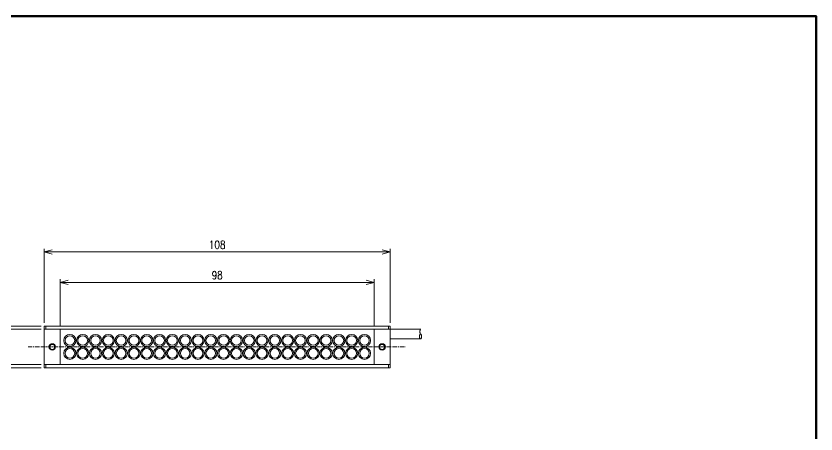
# Model space of a CAD drawing. Header units: millimetres. Extents: x 4 to 387, y 0 to 281.
# Drawn here: x 137.2 to 387, y 150.5 to 281 of the extents above; entities that cross this region are included whole.
import ezdxf

# ---------------------------------------------------------------- set-up
doc = ezdxf.new("R2010")
doc.units = ezdxf.units.MM
doc.linetypes.add('CENTER', pattern=[2, 1.25, -0.25, 0.25, -0.25])
doc.layers.get('0').update_dxf_attribs({"lineweight": 15})
doc.layers.get('Defpoints').update_dxf_attribs({"lineweight": 9})
for name, color, linetype, lineweight in [('2KD_寸法１', 7, 'Continuous', 15), ('2KD_寸法１ @ 1', 7, 'Continuous', 15), ('AUX', 7, 'Continuous', 40)]:
    doc.layers.add(name, color=color, linetype=linetype, lineweight=lineweight)
doc.styles.get("Standard").update_dxf_attribs({"font": 'simplex.shx', "width": 0.8, "bigfont": 'extfont.shx'})
doc.dimstyles.new('KD-STD', dxfattribs={"dimscale": 0, "dimtxt": 2.5, "dimasz": 2.5, "dimexe": 1, "dimexo": 1, "dimgap": 1, "dimtad": 1, "dimdsep": 46, "dimtxsty": 'Standard', "dimblk": 'OPEN30', "dimcen": 0, "dimadec": 0, "dimazin": 0, "dimtfac": 1, "dimtmove": 0, "dimatfit": 3, "dimldrblk": 'OPEN30', "dimfxl": 1, "dimtfill": 1, "dimtolj": 1, "dimtzin": 0, "dimlwd": 15, "dimlwe": 15, "dimarcsym": 0})

# ---------------------------------------------------------------- blocks, each defined once
blk = doc.blocks.new('_Open30')
at = {"lineweight": -2}
for p, q in [((-1, 0.268), (0, 0)), ((0, 0), (-1, -0.268)), ((0, 0), (-1, 0))]:
    blk.add_line(p, q, dxfattribs=at)
blk = doc.blocks.new('*D50')
at = {"layer": '2KD_寸法１', "color": 0, "lineweight": 15}
for p, q in [((145.01, 184.19), (118.92, 184.19)), ((119.92, 181.69), (119.92, 173.69)), ((145.01, 171.19), (118.92, 171.19))]:
    blk.add_line(p, q, dxfattribs=at)
at = {"layer": 'Defpoints', "color": 0}
for p in [(146.01, 184.19), (119.92, 171.19), (146.01, 171.19)]:
    blk.add_point(p, dxfattribs=at)
at = {"layer": '2KD_寸法１', "color": 0, "lineweight": 15, "xscale": 2.5, "yscale": 2.5, "zscale": 2.5}
for p, rotation in [((119.92, 184.19), 90), ((119.92, 171.19), 270)]:
    blk.add_blockref('_Open30', p, dxfattribs=dict(at, rotation=rotation))
at = {"layer": '2KD_寸法１', "color": 0, "insert": (117.67, 177.69), "char_height": 2.5, "attachment_point": 5, "rotation": 90, "bg_fill": 3, "box_fill_scale": 1.1, "bg_fill_color": 9, "bg_fill_true_color": 13158600, "bg_fill_transparency": 4394070}
blk.add_mtext('\\A1;13', dxfattribs=at)
blk = doc.blocks.new('*D51')
at = {"layer": '2KD_寸法１', "color": 0, "lineweight": 15}
for p, q in [((145.01, 183.19), (129.55, 183.19)), ((130.55, 180.69), (130.55, 174.69)), ((145.01, 172.19), (129.55, 172.19))]:
    blk.add_line(p, q, dxfattribs=at)
at = {"layer": 'Defpoints', "color": 0}
for p in [(146.01, 183.19), (130.55, 172.19), (146.01, 172.19)]:
    blk.add_point(p, dxfattribs=at)
at = {"layer": '2KD_寸法１', "color": 0, "lineweight": 15, "xscale": 2.5, "yscale": 2.5, "zscale": 2.5}
for p, rotation in [((130.55, 183.19), 90), ((130.55, 172.19), 270)]:
    blk.add_blockref('_Open30', p, dxfattribs=dict(at, rotation=rotation))
at = {"layer": '2KD_寸法１', "color": 0, "insert": (128.3, 177.69), "char_height": 2.5, "attachment_point": 5, "rotation": 90, "bg_fill": 3, "box_fill_scale": 1.1, "bg_fill_color": 9, "bg_fill_true_color": 13158600, "bg_fill_transparency": 4391126}
blk.add_mtext('\\A1;11', dxfattribs=at)
blk = doc.blocks.new('*D53')
at = {"layer": '2KD_寸法１', "color": 0, "lineweight": 15}
for p, q in [((146.01, 185.19), (146.01, 208.32)), ((254.01, 185.19), (254.01, 208.32)), ((148.51, 207.32), (251.51, 207.32))]:
    blk.add_line(p, q, dxfattribs=at)
at = {"layer": 'Defpoints', "color": 0}
for p in [(254.01, 207.32), (146.01, 184.19), (254.01, 184.19)]:
    blk.add_point(p, dxfattribs=at)
at = {"layer": '2KD_寸法１', "color": 0, "lineweight": 15, "xscale": 2.5, "yscale": 2.5, "zscale": 2.5, "rotation": 180}
blk.add_blockref('_Open30', (146.01, 207.32), dxfattribs=at)
at = {"layer": '2KD_寸法１', "color": 0, "lineweight": 15, "xscale": 2.5, "yscale": 2.5, "zscale": 2.5}
blk.add_blockref('_Open30', (254.01, 207.32), dxfattribs=at)
at = {"layer": '2KD_寸法１', "color": 0, "insert": (200.01, 209.57), "char_height": 2.5, "attachment_point": 5, "bg_fill": 3, "box_fill_scale": 1.1, "bg_fill_color": 9, "bg_fill_true_color": 13158600, "bg_fill_transparency": 4394798}
blk.add_mtext('\\A1;108', dxfattribs=at)
blk = doc.blocks.new('*D54')
at = {"layer": '2KD_寸法１', "color": 0, "lineweight": 15}
for p, q in [((151.01, 184.19), (151.01, 198.82)), ((153.51, 197.82), (246.51, 197.82)), ((249.01, 184.19), (249.01, 198.82))]:
    blk.add_line(p, q, dxfattribs=at)
at = {"layer": 'Defpoints', "color": 0}
for p in [(249.01, 197.82), (151.01, 183.19), (249.01, 183.19)]:
    blk.add_point(p, dxfattribs=at)
at = {"layer": '2KD_寸法１', "color": 0, "lineweight": 15, "xscale": 2.5, "yscale": 2.5, "zscale": 2.5, "rotation": 180}
blk.add_blockref('_Open30', (151.01, 197.82), dxfattribs=at)
at = {"layer": '2KD_寸法１', "color": 0, "lineweight": 15, "xscale": 2.5, "yscale": 2.5, "zscale": 2.5}
blk.add_blockref('_Open30', (249.01, 197.82), dxfattribs=at)
at = {"layer": '2KD_寸法１', "color": 0, "insert": (200.01, 200.07), "char_height": 2.5, "attachment_point": 5, "bg_fill": 3, "box_fill_scale": 1.1, "bg_fill_color": 9, "bg_fill_true_color": 13158600, "bg_fill_transparency": 4394462}
blk.add_mtext('\\A1;98', dxfattribs=at)
blk = doc.blocks.new('A$C2E291CEB')
for p, q in [((-54, 0), (-54, 13)), ((-54, 13), (0, 13)), ((-54, 13), (54, 13)), ((-54, 0), (-54, 13)), ((-53.5, 13), (-53.5, 12)), ((53.5, 12), (53.5, 13)), ((54, 13), (54, 0)), ((-54, 12), (-49, 12)), ((-54, 1), (-54, 12)), ((-50, 12), (50, 12)), ((-49, 12), (-49, 1)), ((49, 12), (54, 12)), ((49, 1), (49, 12)), ((54, 12), (54, 1)), ((63.6, 12), (54, 12)), ((63.6, 9), (54, 9)), ((-49, 1), (-54, 1)), ((0, 0), (-54, 0)), ((54, 0), (-54, 0)), ((-53.5, 1), (-53.5, 0)), ((-50, 1), (50, 1)), ((54, 1), (49, 1)), ((53.5, 1), (53.5, 0))]:
    blk.add_line(p, q)
for points in [[(63.55, 9), (63.5151, 9.0028), (63.4805, 9.0114), (63.4465, 9.0255), (63.4132, 9.0452), (63.381, 9.0703), (63.35, 9.1005), (63.3206, 9.1356), (63.2929, 9.1755), (63.2672, 9.2197), (63.2436, 9.2679), (63.2223, 9.3199), (63.2036, 9.375), (63.1875, 9.4331), (63.1741, 9.4935), (63.1636, 9.5559), (63.1561, 9.6197), (63.1515, 9.6846), (63.15, 9.75), (63.1515, 9.8154), (63.1561, 9.8803), (63.1636, 9.9441), (63.1741, 10.0065), (63.1875, 10.0669), (63.2036, 10.125), (63.2223, 10.1801), (63.2436, 10.2321), (63.2672, 10.2803), (63.2929, 10.3245), (63.3206, 10.3644), (63.35, 10.3995), (63.381, 10.4297), (63.4132, 10.4548), (63.4465, 10.4745), (63.4805, 10.4886), (63.5151, 10.4972), (63.55, 10.5)], [(63.55, 10.5), (63.5066, 10.5114), (63.4645, 10.5452), (63.425, 10.6005), (63.3893, 10.6754), (63.3585, 10.7679), (63.3335, 10.875), (63.3151, 10.9935), (63.3038, 11.1197), (63.3, 11.25), (63.3038, 11.3802), (63.3151, 11.5065), (63.3335, 11.625), (63.3585, 11.7321), (63.3893, 11.8245), (63.425, 11.8995), (63.4645, 11.9547), (63.5066, 11.9886), (63.55, 12)], [(63.55, 10.5), (63.5934, 10.4886), (63.6355, 10.4547), (63.675, 10.3995), (63.7107, 10.3245), (63.7415, 10.2321), (63.7665, 10.125), (63.7849, 10.0065), (63.7962, 9.8802), (63.8, 9.75), (63.7962, 9.6197), (63.7849, 9.4935), (63.7665, 9.375), (63.7415, 9.2679), (63.7107, 9.1754), (63.675, 9.1005), (63.6355, 9.0452), (63.5934, 9.0114), (63.55, 9)]]:
    blk.add_lwpolyline(points)
for centre, radius in [((-46, 8.5), 1.9), ((-46, 8.5), 1.5), ((-42, 8.5), 1.9), ((-42, 8.5), 1.5), ((-38, 8.5), 1.9), ((-38, 8.5), 1.5), ((-34, 8.5), 1.9), ((-34, 8.5), 1.5), ((-30, 8.5), 1.9), ((-30, 8.5), 1.5), ((-26, 8.5), 1.9), ((-26, 8.5), 1.5), ((-22, 8.5), 1.9), ((-22, 8.5), 1.5), ((-18, 8.5), 1.9), ((-18, 8.5), 1.5), ((-14, 8.5), 1.9), ((-14, 8.5), 1.5), ((-10, 8.5), 1.9), ((-10, 8.5), 1.5), ((-6, 8.5), 1.9), ((-6, 8.5), 1.5), ((-2, 8.5), 1.9), ((-2, 8.5), 1.5), ((2, 8.5), 1.9), ((2, 8.5), 1.5), ((6, 8.5), 1.9), ((6, 8.5), 1.5), ((10, 8.5), 1.9), ((10, 8.5), 1.5), ((14, 8.5), 1.9), ((14, 8.5), 1.5), ((18, 8.5), 1.9), ((18, 8.5), 1.5), ((22, 8.5), 1.9), ((22, 8.5), 1.5), ((26, 8.5), 1.9), ((26, 8.5), 1.5), ((30, 8.5), 1.9), ((30, 8.5), 1.5), ((34, 8.5), 1.9), ((34, 8.5), 1.5), ((38, 8.5), 1.9), ((38, 8.5), 1.5), ((42, 8.5), 1.9), ((42, 8.5), 1.5), ((46, 8.5), 1.9), ((46, 8.5), 1.5), ((-51.5, 6.5), 1), ((51.5, 6.5), 1), ((-51.5, 6.5), 0.8), ((-46, 4.5), 1.9), ((-46, 4.5), 1.5), ((-42, 4.5), 1.9), ((-42, 4.5), 1.5), ((-38, 4.5), 1.9), ((-38, 4.5), 1.5), ((-34, 4.5), 1.9), ((-34, 4.5), 1.5), ((-30, 4.5), 1.9), ((-30, 4.5), 1.5), ((-26, 4.5), 1.9), ((-26, 4.5), 1.5), ((-22, 4.5), 1.9), ((-22, 4.5), 1.5), ((-18, 4.5), 1.9), ((-18, 4.5), 1.5), ((-14, 4.5), 1.9), ((-14, 4.5), 1.5), ((-10, 4.5), 1.9), ((-10, 4.5), 1.5), ((-6, 4.5), 1.9), ((-6, 4.5), 1.5), ((-2, 4.5), 1.9), ((-2, 4.5), 1.5), ((2, 4.5), 1.9), ((2, 4.5), 1.5), ((6, 4.5), 1.9), ((6, 4.5), 1.5), ((10, 4.5), 1.9), ((10, 4.5), 1.5), ((14, 4.5), 1.9), ((14, 4.5), 1.5), ((18, 4.5), 1.9), ((18, 4.5), 1.5), ((22, 4.5), 1.9), ((22, 4.5), 1.5), ((26, 4.5), 1.9), ((26, 4.5), 1.5), ((30, 4.5), 1.9), ((30, 4.5), 1.5), ((34, 4.5), 1.9), ((34, 4.5), 1.5), ((38, 4.5), 1.9), ((38, 4.5), 1.5), ((42, 4.5), 1.9), ((42, 4.5), 1.5), ((46, 4.5), 1.9), ((46, 4.5), 1.5), ((51.5, 6.5), 0.8)]:
    blk.add_circle(centre, radius)

msp = doc.modelspace()

# ---------------------------------------------------------------- linework, layer by layer
at = {"layer": 'AUX', "lineweight": 70}
msp.add_lwpolyline([(4, 4), (387, 4), (387, 281), (4, 281)], close=True, dxfattribs=at)

# ---------------------------------------------------------------- next in the draw order: dimensions: what is measured, and where the dimension line sits
at = {"layer": '2KD_寸法１ @ 1'}
dim = msp.add_linear_dim(base=(119.917, 171.186), p1=(146.007, 184.186), p2=(146.007, 171.186), angle=90, dimstyle='KD-STD', override={"dimscale": 1, "dimtix": 0, "dimtofl": 1, "dimtmove": 0, "dimatfit": 3, "dimtfillclr": 256}, dxfattribs=at)
dim.commit()
dim.dimension.update_dxf_attribs({"geometry": '*D50', "text_midpoint": (117.667, 177.686)})

# ---------------------------------------------------------------- next in the draw order: dimensions: what is measured, and where the dimension line sits
dim = msp.add_linear_dim(base=(130.547, 172.186), p1=(146.007, 183.186), p2=(146.007, 172.186), angle=90, dimstyle='KD-STD', override={"dimscale": 1, "dimtix": 0, "dimtofl": 1, "dimtmove": 0, "dimatfit": 3, "dimtfillclr": 256}, dxfattribs=at)
dim.commit()
dim.dimension.update_dxf_attribs({"geometry": '*D51', "text_midpoint": (128.297, 177.686)})

# ---------------------------------------------------------------- next in the draw order: linework, layer by layer
at = {"color": 2, "linetype": 'CENTER'}
msp.add_line((141.007, 177.686), (259.007, 177.686), dxfattribs=at)

# ---------------------------------------------------------------- next in the draw order: dimensions: what is measured, and where the dimension line sits
at = {"layer": '2KD_寸法１ @ 1'}
dim = msp.add_linear_dim(base=(254.007, 207.319), p1=(146.007, 184.186), p2=(254.007, 184.186), dimstyle='KD-STD', override={"dimscale": 1, "dimtix": 0, "dimtofl": 1, "dimtmove": 0, "dimatfit": 3, "dimtfillclr": 256}, dxfattribs=at)
dim.commit()
dim.dimension.update_dxf_attribs({"geometry": '*D53', "text_midpoint": (200.007, 209.569)})

# ---------------------------------------------------------------- next in the draw order: dimensions: what is measured, and where the dimension line sits
dim = msp.add_linear_dim(base=(249.007, 197.818), p1=(151.007, 183.186), p2=(249.007, 183.186), dimstyle='KD-STD', override={"dimscale": 1, "dimtix": 0, "dimtofl": 1, "dimtmove": 0, "dimatfit": 3, "dimtfillclr": 256}, dxfattribs=at)
dim.commit()
dim.dimension.update_dxf_attribs({"geometry": '*D54', "text_midpoint": (200.007, 200.068)})

# ---------------------------------------------------------------- next in the draw order: block references
msp.add_blockref('A$C2E291CEB', (200.007, 171.186))

doc.saveas('drawing.dxf')
